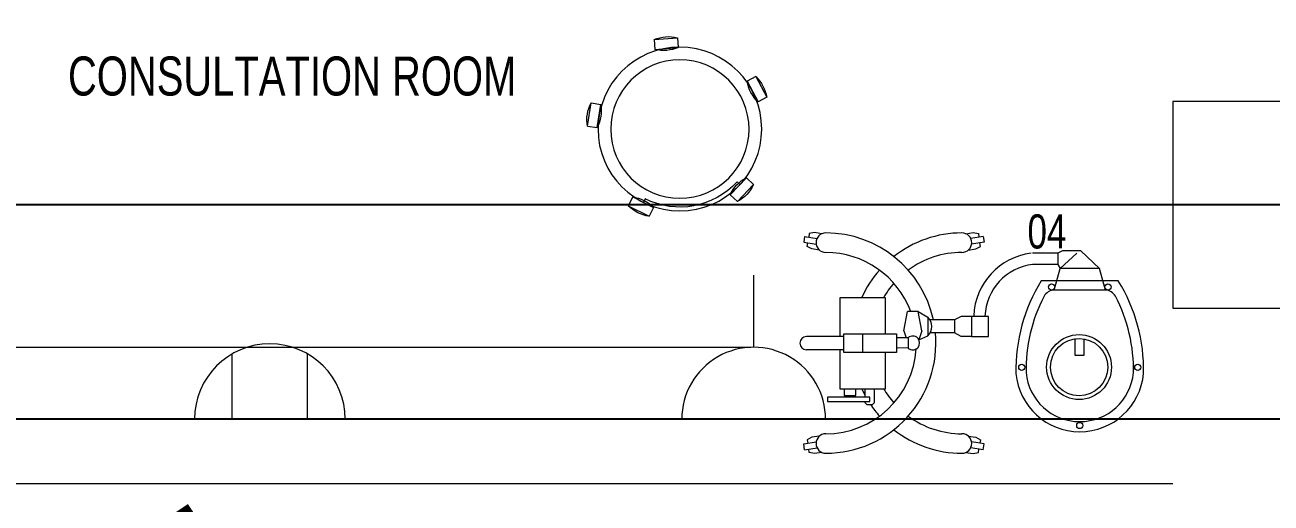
# Model space of a CAD drawing. Header units: metres. Extents: x 75097 to 220695, y -1557923 to -1361206.
# Drawn here: x 170503 to 173700, y -1426653 to -1425427 of the extents above; entities that cross this region are included whole.
import ezdxf

# ---------------------------------------------------------------- set-up
doc = ezdxf.new("R2010")
doc.units = ezdxf.units.M
doc.layers.get('0').update_dxf_attribs({"lineweight": 0})
for name, color, linetype, lineweight in [('A-100 - Copy$0$72_EGR_BASE_TEXT', 8, 'Continuous', 0), ('A-100 - Copy$0$Medical Equipment and Furniture', 8, 'Continuous', 0), ('A-100 - Copy$0$Medical Equipment and Furniture1', 8, 'Continuous', 5), ('A-100 - Copy$0$Structure', 8, 'Continuous', 9), ('A-100 - Copy$0$Walls', 8, 'Continuous', 0)]:
    doc.layers.add(name, color=color, linetype=linetype, lineweight=lineweight)
doc.layers.add('A-100 - Copy$0$axes', color=8, linetype='Continuous')
doc.layers.add('PD-VENT', color=8, linetype='Continuous')
doc.layers.add('E-POWR', color=7, linetype='Continuous', lineweight=9, true_color=0x4e7e3e)
doc.layers.add('REV 01', color=7, linetype='Continuous', lineweight=0, true_color=0xe41b4d)
doc.styles.add('A-100 - Copy$0$X3G_ENTITY_257CFD', font='swisscl.ttf', dxfattribs={"height": 200})
doc.styles.add('A-100 - Copy$0$X3G_ENTITY_2587EA', font='swisscl.ttf', dxfattribs={"height": 200})

# ---------------------------------------------------------------- blocks, each defined once
blk = doc.blocks.new('NORMAL SOCKET')
at = {"layer": 'E-POWR'}
for p, q in [((0, 307.7), (0, 615.4)), ((-307.7, 0), (307.7, 0))]:
    blk.add_line(p, q, dxfattribs=at)
blk.add_ellipse((0, 0), major_axis=(32.8, 305.9), ratio=1, start_param=4.81904, end_param=7.960633, dxfattribs=at)
blk = doc.blocks.new('WALL OUTLET')
at = {"layer": 'E-POWR', "extrusion": (9.94399e-05, 4.90741e-07, 1)}
blk.add_line((-193.4, 0, 0), (193.4, 0, 0), dxfattribs=at)
blk.add_line((-193.4, 0, 0), (193.4, 0, 0), dxfattribs=at)
at = {"layer": 'E-POWR', "extrusion": (9.94399e-05, 4.90741e-07, 1), "elevation": 0}
for points in [[(-96.7, 0), (-96.7, 167.5)], [(96.7, 0), (96.7, 167.5)]]:
    blk.add_lwpolyline(points, dxfattribs=at)
at = {"layer": 'E-POWR', "extrusion": (9.94399e-05, 4.90741e-07, 1)}
blk.add_arc((0, 0, 0), 193.4, 359.9963, 179.9963, dxfattribs=at)
blk = doc.blocks.new('A-100 - Copy$0$HF10037B-P')
for p, q in [((0.2459, 0.134), (0.1859, 0.134)), ((0.1859, 0.134), (0.1859, 0.109)), ((0.2459, 0.134), (0.2459, 0.109)), ((0.2459, 0.109), (0.1859, 0.109)), ((0, 0), (-0.0142, -0.0583)), ((0, 0), (0.0243, -0.0059)), ((0.0243, -0.0059), (0.01, -0.0642)), ((0.4071, -0.0094), (0.431, -0.0018)), ((0.4071, -0.0094), (0.4255, -0.0665)), ((0.431, -0.0018), (0.4493, -0.0589)), ((-0.0142, -0.0583), (0.01, -0.0642)), ((0.4069, -0.0417), (0.4165, -0.0387)), ((0.4255, -0.0665), (0.4493, -0.0589)), ((0.0524, -0.2725), (0.0674, -0.2525)), ((0.0674, -0.2525), (0.1154, -0.2885)), ((0.3125, -0.2897), (0.362, -0.2558)), ((0.3761, -0.2764), (0.362, -0.2558)), ((0.0524, -0.2725), (0.1004, -0.3085)), ((0.3266, -0.3103), (0.3761, -0.2764)), ((0.3267, -0.268), (0.3323, -0.2763)), ((0.1004, -0.3085), (0.1154, -0.2885)), ((0.3266, -0.3103), (0.3125, -0.2897))]:
    blk.add_line(p, q)
for radius in [0.21, 0.1775]:
    blk.add_circle((0.2161, -0.1014), radius)
for centre, radius, start, end in [((0.2159, 0.0465), 0.0925, 71.0754, 108.9246), ((0.2159, 0.1965), 0.0925, 251.0754, 288.9246), ((0.0779, -0.0499), 0.0925, 147.3419, 185.1912), ((-0.0678, -0.0143), 0.0925, 327.3419, 5.1912), ((0.4996, -0.0113), 0.0925, 178.8412, 216.6904), ((0.3568, -0.057), 0.0925, 358.8412, 36.6904), ((0.2161, -0.1014), 0.2, 303.6037, 17.3657), ((0.0389, -0.3404), 0.0925, 34.1875, 72.0368), ((0.3867, -0.3449), 0.0925, 105.5121, 143.3614), ((0.1289, -0.2205), 0.0925, 214.1875, 252.0368), ((0.3019, -0.2212), 0.0925, 285.5121, 323.3614)]:
    blk.add_arc(centre, radius, start, end)
blk = doc.blocks.new('A-100 - Copy$0$mobile light')
at = {"layer": 'A-100 - Copy$0$Medical Equipment and Furniture1'}
for p, q in [((1882.58, -498.29), (1882.35, -499.8)), ((1882.58, -498.29), (1885.78, -498.78)), ((1883.78, -497.56), (1883.65, -498.45)), ((1885.1, -497.29), (1883.78, -497.56)), ((1887.04, -497.59), (1885.1, -497.29)), ((1923.94, -497.59), (1925.88, -497.29)), ((1928.41, -498.29), (1925.2, -498.78)), ((1925.88, -497.29), (1927.2, -497.56)), ((1927.2, -497.56), (1927.33, -498.45)), ((1928.41, -498.29), (1928.63, -499.8)), ((1882.35, -499.8), (1885.55, -500.28)), ((1883.28, -500.85), (1883.42, -499.96)), ((1884.47, -501.5), (1883.28, -500.85)), ((1886.4, -501.79), (1884.47, -501.5)), ((1924.58, -501.79), (1926.52, -501.5)), ((1928.63, -499.8), (1925.43, -500.28)), ((1926.52, -501.5), (1927.7, -500.85)), ((1927.7, -500.85), (1927.56, -499.96)), ((1948.76, -501.94), (1947.59, -502.62)), ((1953.47, -501.94), (1948.76, -501.94)), ((1958.23, -506.5), (1953.47, -501.94)), ((1947.59, -502.62), (1941.09, -502.62)), ((1947.59, -502.62), (1947.59, -505.45)), ((1948.15, -506.5), (1952.41, -502.55)), ((1947.59, -505.45), (1941.09, -505.45)), ((1946.6, -512.08), (1948.15, -506.5)), ((1947.59, -505.45), (1948.15, -506.5)), ((1958.23, -506.5), (1948.15, -506.5)), ((1959.78, -512.08), (1958.23, -506.5)), ((1963.08, -509.67), (1943.3, -509.67)), ((1959.78, -512.08), (1946.6, -512.08)), ((1908.01, -522.53), (1909, -517.55)), ((1911.69, -517.55), (1909, -517.55)), ((1912.69, -522.53), (1911.69, -517.55)), ((1911.69, -517.55), (1914.17, -518.99)), ((1914.17, -518.99), (1914.17, -523.77)), ((1921.08, -519.69), (1914.74, -519.69)), ((1922.73, -518.8), (1921.08, -519.69)), ((1921.08, -519.69), (1921.08, -523.01)), ((1921.08, -519.69), (1921.08, -523.01)), ((1925.38, -518.8), (1922.73, -518.8)), ((1892.68, -523.97), (1883.05, -523.97)), ((1892.68, -528.06), (1892.68, -523.24)), ((1892.68, -523.24), (1906.16, -523.24)), ((1897.5, -528.06), (1897.5, -523.24)), ((1906.16, -523.24), (1906.16, -528.06)), ((1909.15, -524.25), (1906.16, -524.32)), ((1908.01, -522.53), (1908.62, -524.28)), ((1909.15, -524.25), (1909.15, -526.94)), ((1912.69, -522.53), (1911.9, -524.78)), ((1911.9, -524.78), (1914.17, -523.77)), ((1921.08, -523.01), (1914.77, -523.01)), ((1922.73, -523.93), (1921.08, -523.04)), ((1925.38, -523.93), (1922.73, -523.93)), ((1892.68, -527.34), (1883.05, -527.34)), ((1909.15, -526.94), (1906.16, -526.87)), ((1906.16, -528.06), (1892.68, -528.06)), ((1884.47, -549.77), (1883.28, -550.42)), ((1886.4, -549.48), (1884.47, -549.77)), ((1924.58, -549.48), (1926.52, -549.77)), ((1926.52, -549.77), (1927.7, -550.42)), ((1882.35, -551.47), (1885.55, -550.99)), ((1882.58, -552.98), (1882.35, -551.47)), ((1882.58, -552.98), (1885.78, -552.5)), ((1883.28, -550.42), (1883.42, -551.31)), ((1883.78, -553.71), (1883.65, -552.82)), ((1928.41, -552.98), (1925.2, -552.5)), ((1928.63, -551.47), (1925.43, -550.99)), ((1927.2, -553.71), (1927.33, -552.82)), ((1927.7, -550.42), (1927.56, -551.31)), ((1928.41, -552.98), (1928.63, -551.47)), ((1885.1, -553.98), (1883.78, -553.71)), ((1887.04, -553.69), (1885.1, -553.98)), ((1923.94, -553.69), (1925.88, -553.98)), ((1925.88, -553.98), (1927.2, -553.71))]:
    blk.add_line(p, q, dxfattribs=at)
for points in [[(1903.33, -523.24), (1903.33, -514.02), (1891.61, -514.02), (1891.61, -523.97)], [(1891.61, -527.34), (1891.61, -537.34), (1903.33, -537.34), (1903.33, -528.06)], [(1954.27, -524.55), (1954.27, -528.82), (1952.05, -528.82), (1952.05, -524.5)], [(1892.74, -537.34), (1892.74, -539.04), (1895.76, -539.04), (1895.76, -537.34)], [(1898.05, -537.34), (1898.05, -539.5)], [(1898.05, -540.63), (1898.05, -540.87), (1898.53, -541.35), (1900.02, -541.35), (1900.5, -540.87), (1900.5, -537.34)]]:
    blk.add_lwpolyline(points, dxfattribs=at)
for points in [[(1929.78, -518.8), (1925.38, -518.8), (1925.38, -523.93), (1929.78, -523.93)], [(1899.3, -539.5), (1888.5, -539.5), (1888.5, -540.63), (1899.3, -540.63)]]:
    blk.add_lwpolyline(points, close=True, dxfattribs=at)
for centre, radius in [((1945.96, -511.25), 0.793), ((1960.42, -511.25), 0.793), ((1953.01, -531.79), 8.32), ((1953.01, -531.79), 7.35), ((1938.31, -531.85), 0.793), ((1968.07, -531.85), 0.793), ((1953.19, -546.77), 0.793)]:
    blk.add_circle(centre, radius, dxfattribs=at)
for centre, radius, start, end in [((1888.02, -499.89), 2.5, 90, 270), ((1888.02, -525.64), 28.25, 12.1463, 90), ((1922.96, -525.64), 28.25, 90, 128.2073), ((1922.96, -499.89), 2.5, 270, 90), ((1888.02, -525.64), 23.25, 20.3387, 90), ((1922.96, -525.64), 23.25, 90, 126.3743), ((1942.82, -519.31), 16.86, 97.1293, 177.6115), ((1922.96, -525.64), 28.25, 138.4974, 155.7305), ((1942.82, -519.31), 13.97, 97.1293, 177.6115), ((1922.96, -525.64), 23.25, 138.7224, 150.0382), ((1980.13, -532.49), 43.32, 148.2167, 181.2501), ((1926.25, -532.49), 43.32, 358.7499, 31.7833), ((1980.13, -532.49), 40.72, 152.4092, 181.2501), ((1946.6, -514.96), 2.89, 90, 152.4092), ((1959.78, -514.96), 2.89, 27.5908, 90), ((1926.25, -532.49), 40.72, 358.7499, 27.5908), ((1911.94, -521.38), 3.27, 313.0112, 46.9888), ((1883.05, -525.65), 1.68, 90, 270), ((1888.02, -525.64), 28.25, 270, 5.3386), ((1910.32, -525.6), 1.78, 229.0673, 130.9327), ((1888.02, -525.64), 23.25, 270, 356.3184), ((1953.19, -531.93), 16.44, 185.2361, 354.7639), ((1953.19, -531.93), 13.84, 185.2361, 354.7639), ((1922.96, -525.64), 28.25, 204.483, 208.105), ((1922.96, -525.64), 23.25, 210.2349, 221.2776), ((1922.96, -525.64), 28.25, 213.7985, 221.5026), ((1922.96, -525.64), 23.25, 233.6257, 270), ((1888.02, -551.39), 2.5, 90, 270), ((1922.96, -525.64), 28.25, 231.7927, 270), ((1922.96, -551.39), 2.5, 270, 90)]:
    blk.add_arc(centre, radius, start, end, dxfattribs=at)
blk = doc.blocks.new('A-100 - Copy')
at = {"layer": 'A-100 - Copy$0$axes'}
for p, q in [((178940.3, -1425887.7, 2.4), (96042.2, -1425887.7, 2.4)), ((178940.3, -1426437.7, 2.4), (96049.7, -1426437.7, 2.4))]:
    blk.add_line(p, q, dxfattribs=at)
at = {"layer": 'A-100 - Copy$0$Structure', "elevation": 0}
blk.add_lwpolyline([(173448.3, -1426152.7), (173978.3, -1426152.7), (173978.3, -1425622.7), (173448.3, -1425622.7)], close=True, dxfattribs=at)
at = {"layer": 'A-100 - Copy$0$Walls'}
blk.add_line((170352.5, -1426602.7, 0), (173448.3, -1426602.7, 0), dxfattribs=at)
at = {"layer": 'A-100 - Copy$0$Medical Equipment and Furniture', "extrusion": (-1.18646e-09, -5.16784e-10, -1), "xscale": 1000.000000000001, "yscale": 1000.000000000001, "zscale": 1000.000000000001, "rotation": 279.0957593817399}
blk.add_blockref('A-100 - Copy$0$HF10037B-P', (-172117, -1425464.3, 0), dxfattribs=at)
at = {"layer": 'A-100 - Copy$0$Medical Equipment and Furniture', "xscale": 10, "yscale": 10, "zscale": 10}
blk.add_blockref('A-100 - Copy$0$mobile light', (153677.2, -1420986.1, 0), dxfattribs=at)
at = {"layer": 'A-100 - Copy$0$72_EGR_BASE_TEXT', "insert": (171188.2, -1425507.6), "char_height": 100, "attachment_point": 2, "style": 'A-100 - Copy$0$X3G_ENTITY_2587EA'}
blk.add_mtext('CONSULTATION ROOM', dxfattribs=at)
at = {"layer": 'A-100 - Copy$0$Medical Equipment and Furniture', "insert": (173124.9, -1425912.4, 0), "char_height": 87.47, "attachment_point": 2, "style": 'A-100 - Copy$0$X3G_ENTITY_257CFD'}
blk.add_mtext('04', dxfattribs=at)

msp = doc.modelspace()

# ---------------------------------------------------------------- linework, layer by layer
at = {"layer": 'E-POWR', "const_width": 3, "elevation": 0}
msp.add_lwpolyline([(172365.6, -1426253.2), (168449.1, -1426253.2), (168449.1, -1423873.6), (162140.9, -1423873.6), (162140.9, -1421615.2), (166251.3, -1421615.2), (166251.3, -1423007.3), (166826.9, -1423007.3), (166826.9, -1421615.2), (171217.5, -1421615.2)], dxfattribs=at)

# ---------------------------------------------------------------- block references
at = {"layer": 'E-POWR', "color": 85, "xscale": 0.6, "yscale": 0.6, "zscale": 0.6}
msp.add_blockref('NORMAL SOCKET', (172372.4, -1426437.7, 2.4), dxfattribs=at)
at = {"layer": 'PD-VENT', "color": 85, "rotation": 359.9880762746535}
msp.add_blockref('WALL OUTLET', (171131, -1426437.7, 0), dxfattribs=at)

# ---------------------------------------------------------------- next in the draw order: block references
msp.add_blockref('A-100 - Copy', (0, 0))

# ---------------------------------------------------------------- next in the draw order: linework, layer by layer
at = {"layer": 'REV 01', "color": 3, "elevation": 0}
msp.add_lwpolyline([(175568.7, -1422375.7, 0, 102.1, -0.520567), (175585.1, -1423396.2, 0, 102.1, -0.520567), (175601.6, -1424416.7, 0, 102.1, -0.520567), (175618.1, -1425437.1, 0, 102.1, -0.520567), (175634.6, -1426457.6, 0, 102.1, -0.520567), (174959.6, -1426781.2, 0, 102.1, -0.520567), (173939.2, -1426756.8, 0, 102.1, -0.520567), (172918.9, -1426732.4, 0, 102.1, -0.520567), (171898.6, -1426708, 0, 102.1, -0.520567), (170878.3, -1426683.6, 0, 102.1, -0.520567), (169858, -1426659.2, 0, 102.1, -0.520567), (168837.7, -1426634.8, 0, 102.1, -0.520567), (167817.4, -1426610.4, 0, 102.1, -0.520567), (166797.1, -1426586, 0, 102.1, -0.520567), (165776.8, -1426561.6, 0, 102.1, -0.520567), (164756.5, -1426537.2, 0, 102.1, -0.520567), (163736.1, -1426512.8, 0, 102.1, -0.520567), (162715.8, -1426488.4, 0, 102.1, -0.520567), (161926.3, -1426235, 0, 102.1, -0.520567), (161909.8, -1425214.6, 0, 102.1, -0.520567), (161893.3, -1424194.1, 0, 102.1, -0.520567), (161876.9, -1423173.6, 0, 102.1, -0.520567)], format="xyseb", dxfattribs=at)

doc.saveas('drawing.dxf')
